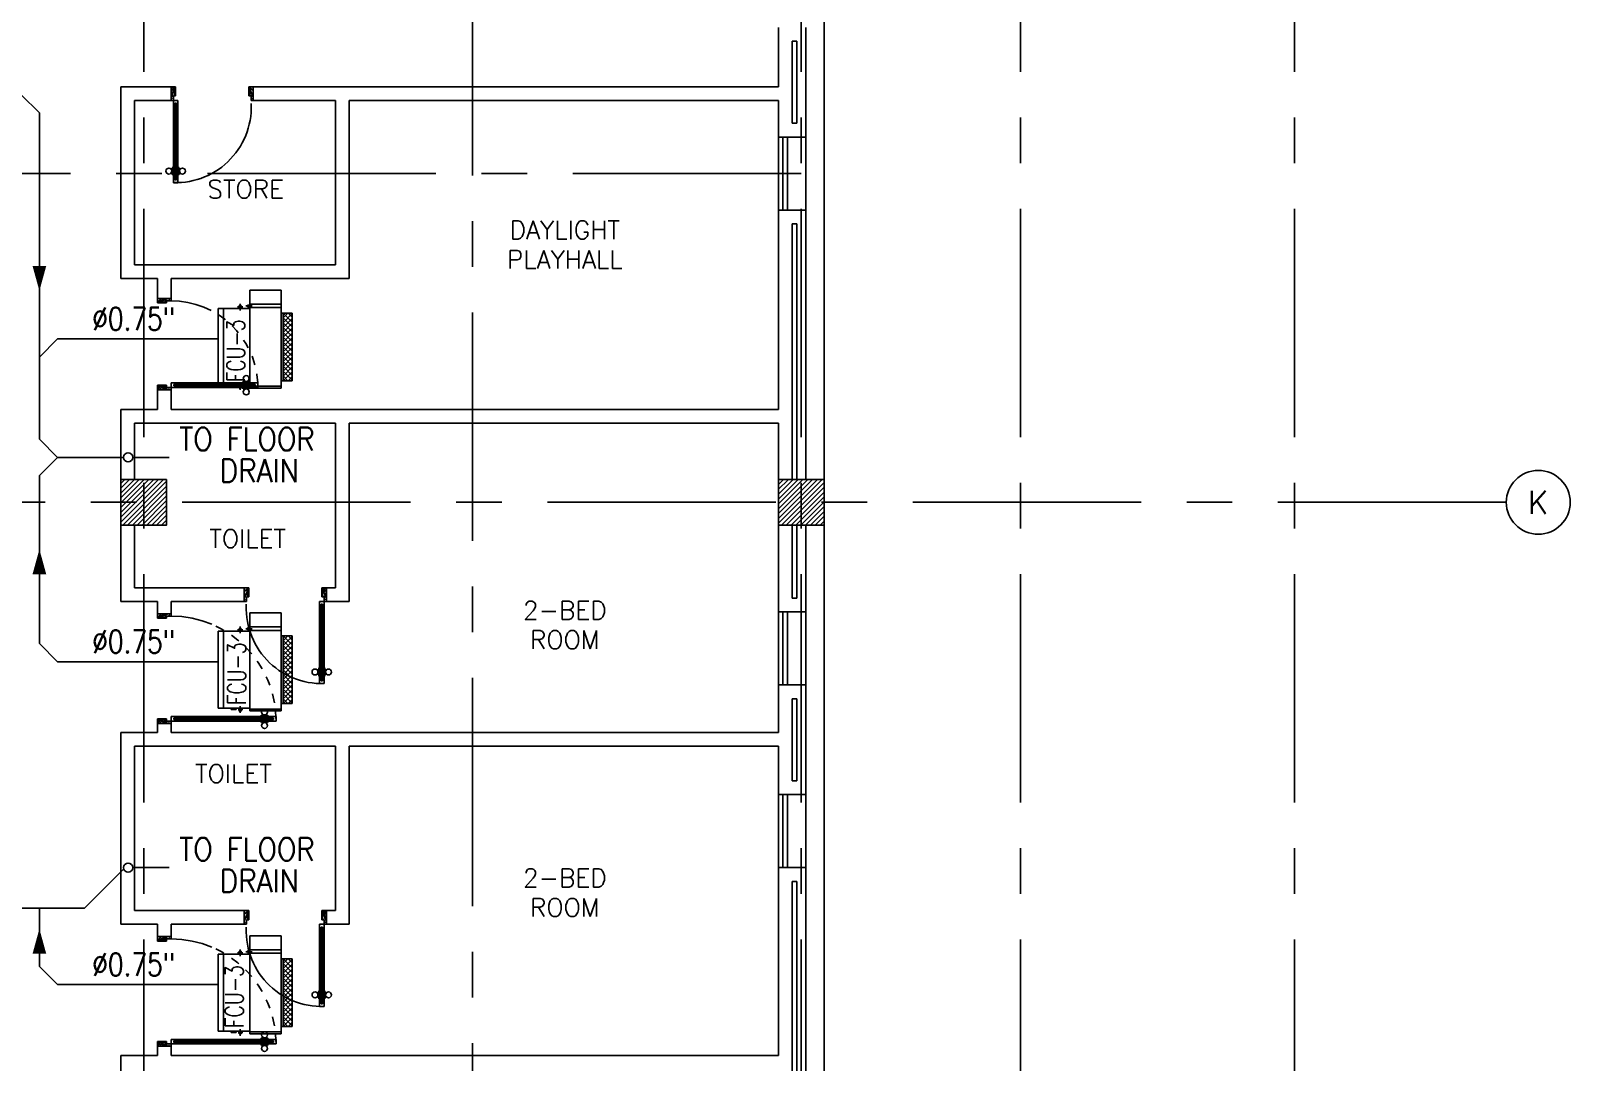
# Model space of a CAD drawing. Extents: x 417866029 to 417866302, y 43498045 to 43498122.
# Drawn here: x 417866087.01 to 417866103.86, y 43498089.66 to 43498100.95 of the extents above; entities that cross this region are included whole.
import ezdxf
from ezdxf.enums import TextEntityAlignment as Align

# ---------------------------------------------------------------- set-up
doc = ezdxf.new("R2010")
doc.units = 0
doc.header["$MEASUREMENT"] = 0
doc.linetypes.add('CENTERX2', pattern=[4, 2.5, -0.5, 0.5, -0.5])
doc.linetypes.add('HIDDEN', pattern=[0.375, 0.25, -0.125])
doc.layers.get('0').update_dxf_attribs({"linetype": 'CONTINUOUS'})
for name, color, linetype in [('AC-CD', 6, 'CONTINUOUS'), ('AC-TEXT', 2, 'CONTINUOUS'), ('AX-CR', 7, 'CONTINUOUS'), ('AX-TXT', 2, 'CONTINUOUS'), ('AXES', 11, 'CENTERX2'), ('COL', 11, 'CONTINUOUS'), ('DOOR', 11, 'CONTINUOUS'), ('FCU', 6, 'CONTINUOUS'), ('HAT', 11, 'CONTINUOUS'), ('INSUL', 11, 'CONTINUOUS'), ('P-SOLIDWASTE', 6, 'CONTINUOUS'), ('PROJ-L', 11, 'CONTINUOUS'), ('RM-NAME', 11, 'CONTINUOUS'), ('TEXTN', 2, 'CONTINUOUS'), ('WALL', 11, 'CONTINUOUS'), ('WIN', 11, 'CONTINUOUS')]:
    doc.layers.add(name, color=color, linetype=linetype)
doc.styles.add('ROMANS', font='ROMANS.shx', dxfattribs={"width": 0.6})

# ---------------------------------------------------------------- blocks, each defined once
blk = doc.blocks.new('AXR')
at = {"layer": 'AX-CR'}
blk.add_circle((350, 0), 350, dxfattribs=at)
at = {"layer": 'AX-TXT', "style": 'ROMANS'}
blk.add_attdef('AX', text='', height=250, dxfattribs=at).set_placement((350, 0), align=Align.MIDDLE)
blk = doc.blocks.new('DOOR90')
at = {"layer": 'DOOR', "color": 7, "linetype": 'ByBlock'}
for p, q in [((-150, 0), (0, 0)), ((-150, 0), (-150, -25)), ((0, -50), (-114, 0)), ((0, -50), (-40, 0)), ((0, -50), (0, 0)), ((-1000, -25), (-1050, -25)), ((-1050, -75), (-1050, -25)), ((-1050, -25), (-1050, -75)), ((-1000, -75), (-1050, -75)), ((-1000, -42), (-1020, -42)), ((-1020, -42), (-1020, -58)), ((-1000, -58), (-1020, -58)), ((-1000, -25), (-1000, -42)), ((-1000, -58), (-1000, -75)), ((-878, -18), (-968, -18)), ((-968, -25), (-968, -18)), ((-968, -75), (-968, -82)), ((-878, -82), (-968, -82)), ((-955, -9), (-890, -9)), ((-955, -18), (-955, -9)), ((-955, -18), (-890, -18)), ((-955, -82), (-890, -82)), ((-955, -82), (-955, -91)), ((-955, -91), (-890, -91)), ((-890, -18), (-890, -9)), ((-890, -82), (-890, -91)), ((-878, -25), (-878, -18)), ((-878, -75), (-878, -82)), ((-200, -25), (-150, -25)), ((-200, -42), (-200, -25)), ((-180, -42), (-200, -42)), ((-200, -58), (-180, -58)), ((-200, -75), (-200, -58)), ((-150, -75), (-200, -75)), ((-180, -58), (-180, -42)), ((-150, -25), (-100, -25)), ((-150, -75), (-150, -25)), ((-100, -25), (-100, -50)), ((0, -50), (-100, -37)), ((-100, -50), (0, -50)), ((-150, -875), (-100, -875)), ((-150, -900), (-150, -875)), ((-150, -900), (0, -900)), ((0, -900), (-150, -900)), ((0, -850), (-114, -900)), ((-100, -875), (-100, -850)), ((0, -850), (-100, -863)), ((-100, -850), (0, -850)), ((0, -850), (-40, -900)), ((0, -850), (0, -900))]:
    blk.add_line(p, q, dxfattribs=at)
at = {"layer": 'DOOR', "linetype": 'ByBlock'}
for p, q in [((-200, -25), (-1000, -25)), ((-200, -42), (-1000, -42)), ((-200, -58), (-1000, -58)), ((-1000, -75), (-200, -75))]:
    blk.add_line(p, q, dxfattribs=at)
at = {"layer": 'DOOR', "color": 7, "linetype": 'ByBlock'}
for centre in [(-923, 24), (-923, -124)]:
    blk.add_circle(centre, 32.4, dxfattribs=at)
for centre, radius, start, end in [((0, -50), 154, 161.1053, 166.2858), ((0, -50), 94.4, 148.0182, 180), ((0, -50), 134, 158.1598, 169.28), ((0, -50), 114, 154.0838, 167.3774), ((0, -50), 74.4, 137.7764, 180), ((0, -50), 54.4, 113.2074, 180), ((0, -50), 34.4, 90, 180), ((0, -50), 14.4, 90, 180), ((0, -850), 154, 193.7142, 198.8947), ((0, -850), 134, 190.72, 201.8402), ((0, -850), 94.4, 180, 211.9818), ((0, -850), 74.4, 180, 222.2236), ((0, -850), 54.4, 180, 246.7926), ((0, -850), 34.4, 180, 270), ((0, -850), 14.4, 180, 270)]:
    blk.add_arc(centre, radius, start, end, dxfattribs=at)
at = {"layer": 'DOOR', "linetype": 'HIDDEN', "ltscale": 0.5}
blk.add_arc((-222, -50), 828, 178.2701, 275.003, dxfattribs=at)
blk = doc.blocks.new('DOOR100')
at = {"layer": 'DOOR', "color": 11, "linetype": 'ByBlock'}
for p, q in [((-91, 1205), (-91, 1140)), ((-82, 1205), (-91, 1205)), ((-82, 1128), (-82, 1218)), ((-75, 1218), (-82, 1218)), ((-82, 1205), (-82, 1140)), ((-75, 1250), (-75, 1300)), ((-75, 1300), (-25, 1300)), ((-25, 1300), (-75, 1300)), ((-58, 1250), (-75, 1250)), ((-58, 1250), (-58, 1270)), ((-42, 1270), (-58, 1270)), ((-42, 1250), (-42, 1270)), ((-25, 1250), (-42, 1250)), ((-25, 1250), (-25, 1300)), ((-25, 1218), (-18, 1218)), ((-18, 1128), (-18, 1218)), ((-18, 1205), (-18, 1140)), ((-18, 1205), (-9, 1205)), ((-9, 1205), (-9, 1140)), ((-82, 1140), (-91, 1140)), ((-75, 1128), (-82, 1128)), ((-25, 1128), (-18, 1128)), ((-18, 1140), (-9, 1140)), ((-75, 200), (-58, 200)), ((-75, 150), (-75, 200)), ((-58, 200), (-58, 180)), ((-58, 180), (-42, 180)), ((-42, 200), (-25, 200)), ((-42, 180), (-42, 200)), ((-25, 200), (-25, 150)), ((-1200, 0), (-1200, 150)), ((-1200, 150), (-1175, 150)), ((-1200, 150), (-1200, 0)), ((-1150, 0), (-1200, 114)), ((-1150, 0), (-1200, 40)), ((-1150, 0), (-1200, 0)), ((-1175, 150), (-1175, 100)), ((-1175, 100), (-1150, 100)), ((-1150, 0), (-1163, 100)), ((-1150, 100), (-1150, 0)), ((-75, 150), (-25, 150)), ((-50, 0), (0, 114)), ((-50, 100), (-50, 0)), ((-50, 0), (-37, 100)), ((-25, 100), (-50, 100)), ((-50, 0), (0, 40)), ((-50, 0), (0, 0)), ((0, 150), (-25, 150)), ((-25, 150), (-25, 100)), ((0, 0), (0, 150)), ((0, 150), (0, 0))]:
    blk.add_line(p, q, dxfattribs=at)
at = {"layer": 'DOOR', "linetype": 'ByBlock'}
for p, q in [((-75, 1250), (-75, 200)), ((-58, 200), (-58, 1250)), ((-42, 200), (-42, 1250)), ((-25, 200), (-25, 1250))]:
    blk.add_line(p, q, dxfattribs=at)
at = {"layer": 'DOOR', "color": 11, "linetype": 'ByBlock'}
for centre in [(-124, 1173), (24, 1173)]:
    blk.add_circle(centre, 32.4, dxfattribs=at)
at = {"layer": 'DOOR', "linetype": 'HIDDEN', "ltscale": 0.5}
blk.add_arc((-25, 150), 1150, 90, 180, dxfattribs=at)
at = {"layer": 'DOOR', "color": 11, "linetype": 'ByBlock'}
for centre, radius, start, end in [((-1150, 0), 154, 103.7142, 108.8947), ((-1150, 0), 134, 100.72, 111.8402), ((-1150, 0), 94.4, 90, 121.9818), ((-1150, 0), 74.4, 90, 132.2236), ((-1150, 0), 54.4, 90, 156.7926), ((-1150, 0), 34.4, 90, 180), ((-1150, 0), 14.4, 90, 180), ((-50, 0), 94.4, 58.0182, 90), ((-50, 0), 74.4, 47.7764, 90), ((-50, 0), 54.4, 23.2074, 90), ((-50, 0), 34.4, 0, 90), ((-50, 0), 14.4, 0, 90), ((-50, 0), 134, 68.1598, 79.28), ((-50, 0), 114, 64.0838, 77.3774), ((-50, 0), 154, 71.1053, 76.2858)]:
    blk.add_arc(centre, radius, start, end, dxfattribs=at)
blk = doc.blocks.new('DOOR-10')
at = {"layer": 'DOOR', "color": 0, "linetype": 'ByBlock'}
for p, q in [((-76, 1018), (-83, 1018)), ((-83, 928), (-83, 1018)), ((-26, 1100), (-76, 1100)), ((-76, 1100), (-26, 1100)), ((-76, 1050), (-76, 1100)), ((-59, 1050), (-76, 1050)), ((-43, 1070), (-59, 1070)), ((-59, 1050), (-59, 1070)), ((-43, 1050), (-43, 1070)), ((-26, 1050), (-43, 1050)), ((-26, 1050), (-26, 1100)), ((-26, 1018), (-18, 1018)), ((-18, 928), (-18, 1018)), ((-83, 1005), (-92, 1005)), ((-92, 1005), (-92, 940)), ((-83, 940), (-92, 940)), ((-83, 1005), (-83, 940)), ((-76, 928), (-83, 928)), ((-26, 928), (-18, 928)), ((-18, 1005), (-9, 1005)), ((-18, 1005), (-18, 940)), ((-18, 940), (-9, 940)), ((-9, 1005), (-9, 940)), ((-76, 200), (-59, 200)), ((-76, 150), (-76, 200)), ((-59, 200), (-59, 180)), ((-59, 180), (-43, 180)), ((-43, 200), (-26, 200)), ((-43, 180), (-43, 200)), ((-26, 200), (-26, 150)), ((-1001, 0), (-1001, 150)), ((-1001, 150), (-976, 150)), ((-1001, 150), (-1001, 0)), ((-951, 0), (-1001, 0)), ((-976, 150), (-976, 100)), ((-976, 100), (-951, 100)), ((-951, 100), (-951, 0)), ((-76, 150), (-26, 150)), ((-51, 100), (-51, 0)), ((-26, 100), (-51, 100)), ((-51, 0), (-1, 0)), ((-1, 150), (-26, 150)), ((-26, 150), (-26, 100))]:
    blk.add_line(p, q, dxfattribs=at)
at = {"layer": 'DOOR', "linetype": 'ByBlock'}
for p, q in [((-76, 1050), (-76, 200)), ((-59, 200), (-59, 1050)), ((-43, 200), (-43, 1050)), ((-26, 200), (-26, 1050))]:
    blk.add_line(p, q, dxfattribs=at)
at = {"layer": 'DOOR', "color": 9, "linetype": 'ByBlock'}
for p, q in [((-951, 0), (-1001, 114)), ((-951, 0), (-1001, 40)), ((-951, 0), (-964, 100)), ((-51, 0), (-1, 114)), ((-51, 0), (-37, 100)), ((-51, 0), (-1, 40)), ((-1, 0), (-1, 150))]:
    blk.add_line(p, q, dxfattribs=at)
at = {"layer": 'DOOR', "color": 0, "linetype": 'ByBlock'}
for centre in [(-124, 973), (23, 973)]:
    blk.add_circle(centre, 32.4, dxfattribs=at)
at = {"layer": 'DOOR', "linetype": 'HIDDEN', "ltscale": 0.5}
blk.add_arc((-23, 149), 952, 93.1482, 179.9482, dxfattribs=at)
at = {"layer": 'DOOR', "color": 9, "linetype": 'ByBlock'}
for centre, radius, start, end in [((-951, 0), 154, 103.7142, 108.8947), ((-951, 0), 134, 100.72, 111.8402), ((-951, 0), 94.4, 90, 121.9818), ((-951, 0), 74.4, 90, 132.2236), ((-951, 0), 54.4, 90, 156.7926), ((-951, 0), 34.4, 90, 180), ((-951, 0), 14.4, 90, 180), ((-51, 0), 94.4, 58.0182, 90), ((-51, 0), 74.4, 47.7764, 90), ((-51, 0), 54.4, 23.2074, 90), ((-51, 0), 34.4, 0, 90), ((-51, 0), 14.4, 0, 90), ((-51, 0), 134, 68.1598, 79.28), ((-51, 0), 114, 64.0838, 77.3774), ((-51, 0), 154, 71.1053, 76.2858)]:
    blk.add_arc(centre, radius, start, end, dxfattribs=at)
blk = doc.blocks.new('RM1')
at = {"layer": 'RM-NAME', "style": 'ROMANS'}
for tag, p in [('ROOMNAME1', (0, 324)), ('ROOMNAME2', (0, 0))]:
    blk.add_attdef(tag, text='', height=200, dxfattribs=at).set_placement(p, align=Align.MIDDLE)
blk = doc.blocks.new('*X88')
at = {"color": 0}
for p, q in [((245929, 162720), (246399, 163190)), ((245929, 162773), (246345, 163190)), ((245929, 162826), (246292, 163190)), ((245929, 162879), (246239, 163190)), ((245929, 162932), (246186, 163190)), ((245929, 162985), (246133, 163190)), ((245929, 163038), (246080, 163190)), ((245929, 163091), (246027, 163190)), ((245929, 163144), (245974, 163190)), ((245952, 162690), (246429, 163167)), ((246005, 162690), (246429, 163114)), ((246058, 162690), (246429, 163061)), ((246111, 162690), (246429, 163008)), ((246164, 162690), (246429, 162955)), ((246217, 162690), (246429, 162902)), ((246270, 162690), (246429, 162849)), ((246323, 162690), (246429, 162796)), ((246376, 162690), (246429, 162742))]:
    blk.add_line(p, q, dxfattribs=at)
blk = doc.blocks.new('COL50')
at = {"layer": 'COL'}
blk.add_lwpolyline([(-250, 250), (-250, -250), (250, -250), (250, 250)], close=True, dxfattribs=at)
blk = doc.blocks.new('*X89')
at = {"color": 0}
for p, q in [((253129, 162707), (253611, 163190)), ((253129, 162760), (253558, 163190)), ((253129, 162813), (253505, 163190)), ((253129, 162866), (253452, 163190)), ((253129, 162919), (253399, 163190)), ((253129, 162972), (253346, 163190)), ((253129, 163025), (253293, 163190)), ((253129, 163079), (253240, 163190)), ((253129, 163132), (253187, 163190)), ((253164, 162690), (253629, 163154)), ((253217, 162690), (253629, 163101)), ((253270, 162690), (253629, 163048)), ((253323, 162690), (253629, 162995)), ((253376, 162690), (253629, 162942)), ((253429, 162690), (253629, 162889)), ((253482, 162690), (253629, 162836)), ((253535, 162690), (253629, 162783)), ((253588, 162690), (253629, 162730))]:
    blk.add_line(p, q, dxfattribs=at)
blk = doc.blocks.new('*X36')
at = {"color": 0}
for p, q in [((16890, -2467), (16943, -2414)), ((16890, -2520), (16990, -2420)), ((16990, -2565), (16890, -2465)), ((16890, -2573), (16990, -2473)), ((16990, -2619), (16890, -2519)), ((16890, -2626), (16990, -2526)), ((16990, -2512), (16892, -2414)), ((16990, -2459), (16945, -2414)), ((16990, -2672), (16890, -2572)), ((16890, -2679), (16990, -2579)), ((16990, -2725), (16890, -2625)), ((16890, -2732), (16990, -2632)), ((16990, -2778), (16890, -2678)), ((16890, -2785), (16990, -2685)), ((16990, -2831), (16890, -2731)), ((16890, -2838), (16990, -2738)), ((16990, -2884), (16890, -2784)), ((16890, -2891), (16990, -2791)), ((16990, -2937), (16890, -2837)), ((16890, -2944), (16990, -2844)), ((16990, -2990), (16890, -2890)), ((16890, -2997), (16990, -2897)), ((16990, -3043), (16890, -2943)), ((16890, -3050), (16990, -2950)), ((16990, -3096), (16890, -2996)), ((16890, -3103), (16990, -3003)), ((16990, -3149), (16890, -3049)), ((16944, -3155), (16890, -3102)), ((16892, -3155), (16990, -3056)), ((16945, -3155), (16990, -3109))]:
    blk.add_line(p, q, dxfattribs=at)
blk = doc.blocks.new('WHE06')
at = {"color": 3}
for p, q in [((689, 622), (346, 622)), ((346, 622), (346, 469)), ((689, 469), (689, 622)), ((60, -422), (60, 422)), ((212, 437), (269, 437)), ((232, 452), (232, 422)), ((232, 452), (252, 452)), ((242, 472), (242, 399)), ((252, 452), (252, 422)), ((305, 448), (373, 448)), ((321, 458), (321, 438)), ((321, 458), (346, 458)), ((321, 438), (346, 438)), ((346, 430), (689, 430)), ((811, 371), (689, 371)), ((711, -371), (711, 371)), ((811, -371), (811, 371)), ((142, -437), (142, -422)), ((142, -437), (197, -437)), ((197, -437), (197, -422)), ((221, -437), (269, -437)), ((232, -452), (232, -422)), ((232, -452), (252, -452)), ((242, -472), (242, -399)), ((252, -452), (252, -422)), ((346, -430), (689, -430)), ((811, -371), (689, -371))]:
    blk.add_line(p, q, dxfattribs=at)
at = {"color": 6}
for p, q in [((0, -422), (0, 422)), ((0, 422), (346, 422)), ((346, 469), (346, -451)), ((689, 469), (346, 469)), ((689, -451), (689, 469)), ((0, -422), (346, -422)), ((346, -451), (689, -451))]:
    blk.add_line(p, q, dxfattribs=at)
at = {"color": 11}
blk.add_blockref('*X36', (-16179, 2784), dxfattribs=at)

msp = doc.modelspace()

# ---------------------------------------------------------------- linework, layer by layer
at = {"layer": 'AC-CD'}
for p, q in [((417866086.901, 43498100.254), (417866087.101, 43498100.054)), ((417866087.101, 43498096.483), (417866087.101, 43498100.054)), ((417866087.301, 43498097.58), (417866087.101, 43498097.38)), ((417866089.058, 43498097.58), (417866087.301, 43498097.58)), ((417866087.301, 43498096.283), (417866087.101, 43498096.483)), ((417866087.301, 43498096.283), (417866087.101, 43498096.083)), ((417866087.301, 43498096.283), (417866088.023, 43498096.283)), ((417866088.123, 43498096.283), (417866088.521, 43498096.283)), ((417866087.101, 43498094.245), (417866087.101, 43498096.083)), ((417866087.301, 43498094.045), (417866087.101, 43498094.245)), ((417866089.058, 43498094.045), (417866087.301, 43498094.045)), ((417866088.025, 43498091.778), (417866087.594, 43498091.348)), ((417866088.123, 43498091.791), (417866088.521, 43498091.791)), ((417866087.594, 43498091.348), (417866076.881, 43498091.348)), ((417866087.101, 43498090.71), (417866087.101, 43498091.348)), ((417866087.301, 43498090.51), (417866087.101, 43498090.71)), ((417866089.058, 43498090.51), (417866087.301, 43498090.51))]:
    msp.add_line(p, q, dxfattribs=at)
for centre in [(417866088.073, 43498096.283), (417866088.073, 43498091.791)]:
    msp.add_circle(centre, 0.05, dxfattribs=at)
at = {"layer": 'AXES'}
for p, q in [((417866088.243, 43498044.506), (417866088.243, 43498121.777)), ((417866095.443, 43498044.506), (417866095.443, 43498121.777)), ((417866097.843, 43498044.506), (417866097.843, 43498121.777)), ((417866100.843, 43498044.506), (417866100.843, 43498121.777)), ((417866091.843, 43498051.371), (417866091.843, 43498110.141)), ((417866095.443, 43498099.391), (417866053.153, 43498099.391)), ((417866103.163, 43498095.791), (417866053.153, 43498095.791))]:
    msp.add_line(p, q, dxfattribs=at)
at = {"layer": 'INSUL'}
for p, q in [((417866095.343, 43498100.84), (417866095.343, 43498099.941)), ((417866095.343, 43498100.84), (417866095.393, 43498100.84)), ((417866095.393, 43498100.84), (417866095.393, 43498099.941)), ((417866095.343, 43498099.941), (417866095.393, 43498099.941)), ((417866095.343, 43498098.841), (417866095.393, 43498098.841)), ((417866095.343, 43498098.841), (417866095.343, 43498096.041)), ((417866095.393, 43498098.841), (417866095.393, 43498096.041)), ((417866095.343, 43498095.541), (417866095.343, 43498094.741)), ((417866095.393, 43498095.541), (417866095.393, 43498094.741)), ((417866095.393, 43498094.741), (417866095.343, 43498094.741)), ((417866095.343, 43498093.641), (417866095.343, 43498092.741)), ((417866095.393, 43498093.641), (417866095.343, 43498093.641)), ((417866095.393, 43498093.641), (417866095.393, 43498092.741)), ((417866095.393, 43498092.741), (417866095.343, 43498092.741)), ((417866095.343, 43498088.841), (417866095.343, 43498091.641)), ((417866095.393, 43498091.641), (417866095.343, 43498091.641)), ((417866095.393, 43498088.841), (417866095.393, 43498091.641))]:
    msp.add_line(p, q, dxfattribs=at)
at = {"layer": 'P-SOLIDWASTE'}
for points in [[(417866087.101, 43498098.106, 0, 0.15, 0), (417866087.101, 43498098.379, 0.15, 0.15, 0)], [(417866088.747, 43498096.283, 0, 0.15, 0), (417866088.474, 43498096.283, 0.15, 0.15, 0)], [(417866087.101, 43498095.277, 0, 0.15, 0), (417866087.101, 43498095.004, 0.15, 0.15, 0)], [(417866088.747, 43498091.791, 0, 0.15, 0), (417866088.474, 43498091.791, 0.15, 0.15, 0)], [(417866087.101, 43498091.121, 0, 0.15, 0), (417866087.101, 43498090.848, 0.15, 0.15, 0)]]:
    msp.add_lwpolyline(points, format="xyseb", dxfattribs=at)
at = {"layer": 'PROJ-L'}
for p, q in [((417866095.693, 43498096.041), (417866095.693, 43498102.741)), ((417866095.693, 43498088.841), (417866095.693, 43498095.541))]:
    msp.add_line(p, q, dxfattribs=at)
at = {"layer": 'WALL'}
for p, q in [((417866095.193, 43498100.99), (417866095.193, 43498100.341)), ((417866095.493, 43498100.99), (417866095.493, 43498099.791)), ((417866088.543, 43498100.341), (417866087.993, 43498100.341)), ((417866095.193, 43498100.341), (417866089.443, 43498100.341)), ((417866088.543, 43498100.191), (417866088.143, 43498100.191)), ((417866090.343, 43498100.191), (417866089.443, 43498100.191)), ((417866095.193, 43498100.191), (417866090.493, 43498100.191)), ((417866095.193, 43498100.191), (417866095.193, 43498099.791)), ((417866095.493, 43498099.791), (417866095.193, 43498099.791)), ((417866095.493, 43498098.991), (417866095.193, 43498098.991)), ((417866095.443, 43498098.991), (417866095.193, 43498098.991)), ((417866095.493, 43498098.991), (417866095.193, 43498098.991)), ((417866095.193, 43498098.991), (417866095.193, 43498096.806)), ((417866095.493, 43498098.991), (417866095.393, 43498098.991)), ((417866095.493, 43498098.991), (417866095.443, 43498098.991)), ((417866095.493, 43498098.991), (417866095.493, 43498096.041)), ((417866090.343, 43498098.391), (417866088.143, 43498098.391)), ((417866088.393, 43498098.241), (417866087.993, 43498098.241)), ((417866090.493, 43498098.241), (417866088.543, 43498098.241)), ((417866088.393, 43498096.806), (417866087.993, 43498096.806)), ((417866095.193, 43498096.806), (417866088.543, 43498096.806)), ((417866090.343, 43498096.656), (417866088.143, 43498096.656)), ((417866095.193, 43498096.656), (417866090.493, 43498096.656)), ((417866095.193, 43498096.656), (417866095.193, 43498096.041)), ((417866095.193, 43498095.541), (417866095.193, 43498094.591)), ((417866095.493, 43498095.541), (417866095.493, 43498094.591)), ((417866089.343, 43498094.856), (417866088.143, 43498094.856)), ((417866090.343, 43498094.856), (417866090.243, 43498094.856)), ((417866088.393, 43498094.706), (417866087.993, 43498094.706)), ((417866089.343, 43498094.706), (417866088.543, 43498094.706)), ((417866090.493, 43498094.706), (417866090.243, 43498094.706)), ((417866095.493, 43498094.591), (417866095.193, 43498094.591)), ((417866095.193, 43498093.791), (417866095.193, 43498093.271)), ((417866095.493, 43498093.791), (417866095.193, 43498093.791)), ((417866095.493, 43498093.791), (417866095.493, 43498092.591)), ((417866088.393, 43498093.271), (417866087.993, 43498093.271)), ((417866095.193, 43498093.271), (417866088.543, 43498093.271)), ((417866090.343, 43498093.121), (417866088.143, 43498093.121)), ((417866095.193, 43498093.121), (417866090.493, 43498093.121)), ((417866095.193, 43498093.121), (417866095.193, 43498092.591)), ((417866095.493, 43498092.591), (417866095.193, 43498092.591)), ((417866095.493, 43498091.791), (417866095.193, 43498091.791)), ((417866095.193, 43498089.736), (417866095.193, 43498091.791)), ((417866095.493, 43498088.841), (417866095.493, 43498091.791)), ((417866089.343, 43498091.321), (417866088.143, 43498091.321)), ((417866090.343, 43498091.321), (417866090.243, 43498091.321)), ((417866088.393, 43498091.171), (417866087.993, 43498091.171)), ((417866089.343, 43498091.171), (417866088.543, 43498091.171)), ((417866090.493, 43498091.171), (417866090.243, 43498091.171)), ((417866088.393, 43498089.736), (417866087.993, 43498089.736)), ((417866095.193, 43498089.736), (417866088.543, 43498089.736))]:
    msp.add_line(p, q, dxfattribs=at)
at = {"layer": 'WALL', "linetype": 'ByBlock'}
for p, q in [((417866087.993, 43498100.341), (417866087.993, 43498098.241)), ((417866088.543, 43498100.341), (417866088.543, 43498100.191)), ((417866089.443, 43498100.341), (417866089.443, 43498100.191)), ((417866088.143, 43498100.191), (417866088.143, 43498098.391)), ((417866090.343, 43498100.191), (417866090.343, 43498098.391)), ((417866090.493, 43498100.191), (417866090.493, 43498098.241)), ((417866088.393, 43498098.241), (417866088.393, 43498098.023)), ((417866088.543, 43498098.241), (417866088.543, 43498098.023)), ((417866088.393, 43498098.023), (417866088.543, 43498098.023)), ((417866088.393, 43498097.023), (417866088.393, 43498096.806)), ((417866088.393, 43498097.023), (417866088.543, 43498097.023)), ((417866088.543, 43498097.023), (417866088.543, 43498096.806)), ((417866087.993, 43498096.806), (417866087.993, 43498094.706)), ((417866088.143, 43498096.656), (417866088.143, 43498096.041)), ((417866090.343, 43498096.656), (417866090.343, 43498094.856)), ((417866090.493, 43498096.656), (417866090.493, 43498094.706)), ((417866088.143, 43498095.541), (417866088.143, 43498094.856)), ((417866089.343, 43498094.856), (417866089.343, 43498094.706)), ((417866090.243, 43498094.856), (417866090.243, 43498094.706)), ((417866088.393, 43498094.706), (417866088.393, 43498094.571)), ((417866088.543, 43498094.706), (417866088.543, 43498094.571)), ((417866088.393, 43498094.571), (417866088.543, 43498094.571)), ((417866088.393, 43498093.371), (417866088.393, 43498093.271)), ((417866088.393, 43498093.371), (417866088.543, 43498093.371)), ((417866088.543, 43498093.371), (417866088.543, 43498093.271)), ((417866087.993, 43498093.271), (417866087.993, 43498091.171)), ((417866088.143, 43498093.121), (417866088.143, 43498091.321)), ((417866090.343, 43498093.121), (417866090.343, 43498091.321)), ((417866090.493, 43498093.121), (417866090.493, 43498091.171)), ((417866089.343, 43498091.321), (417866089.343, 43498091.171)), ((417866090.243, 43498091.321), (417866090.243, 43498091.171)), ((417866088.393, 43498091.171), (417866088.393, 43498091.036)), ((417866088.543, 43498091.171), (417866088.543, 43498091.036)), ((417866088.393, 43498091.036), (417866088.543, 43498091.036)), ((417866088.393, 43498089.836), (417866088.393, 43498089.736)), ((417866088.393, 43498089.836), (417866088.543, 43498089.836)), ((417866088.543, 43498089.836), (417866088.543, 43498089.736)), ((417866087.993, 43498089.736), (417866087.993, 43498088.841))]:
    msp.add_line(p, q, dxfattribs=at)
at = {"layer": 'WALL', "linetype": 'ByBlock', "ltscale": 0.3}
for points in [[(417866088.493, 43498096.041), (417866087.993, 43498096.041), (417866087.993, 43498095.541), (417866088.493, 43498095.541)], [(417866095.693, 43498096.041), (417866095.193, 43498096.041), (417866095.193, 43498095.541), (417866095.693, 43498095.541)]]:
    msp.add_lwpolyline(points, close=True, dxfattribs=at)
at = {"layer": 'WIN'}
for p, q in [((417866095.193, 43498099.789), (417866095.193, 43498099.791)), ((417866095.193, 43498098.991), (417866095.193, 43498099.791)), ((417866095.243, 43498098.991), (417866095.243, 43498099.791)), ((417866095.243, 43498098.991), (417866095.243, 43498099.791)), ((417866095.293, 43498098.991), (417866095.293, 43498099.791)), ((417866095.493, 43498099.789), (417866095.493, 43498099.791)), ((417866095.493, 43498098.991), (417866095.493, 43498099.791)), ((417866095.193, 43498098.991), (417866095.193, 43498098.991)), ((417866095.443, 43498098.991), (417866095.443, 43498098.991)), ((417866095.493, 43498098.991), (417866095.493, 43498098.991)), ((417866095.193, 43498094.591), (417866095.193, 43498093.791)), ((417866095.243, 43498094.591), (417866095.243, 43498093.791)), ((417866095.293, 43498094.591), (417866095.293, 43498093.791)), ((417866095.493, 43498094.591), (417866095.493, 43498093.791)), ((417866095.193, 43498092.591), (417866095.193, 43498091.791)), ((417866095.243, 43498092.591), (417866095.243, 43498091.791)), ((417866095.293, 43498092.591), (417866095.293, 43498091.791)), ((417866095.493, 43498092.591), (417866095.493, 43498091.791))]:
    msp.add_line(p, q, dxfattribs=at)

# ---------------------------------------------------------------- block references
at = {"layer": 'AXES', "xscale": 0.0009999871253967285, "yscale": 0.001000002026557922, "zscale": 0.001}
msp.add_blockref('AXR', (417866103.163, 43498095.791), dxfattribs=at).add_auto_attribs({'AX': 'K'})
at = {"layer": 'COL', "xscale": -0.0009999871253967285, "yscale": 0.001000002026557922, "zscale": 0.001}
for p in [(417866088.243, 43498095.791), (417866095.443, 43498095.791)]:
    msp.add_blockref('COL50', p, dxfattribs=at)
at = {"layer": 'DOOR', "color": 0, "linetype": 'ByBlock', "yscale": 0.001000002026557922, "zscale": 0.001}
for name, p, xscale, rotation in [('DOOR90', (417866088.543, 43498100.341), 0.001000002026557922, 90), ('DOOR90', (417866090.243, 43498094.856), -0.001000002026557922, 270), ('DOOR100', (417866088.393, 43498093.371), 0.001000002026557922, 270), ('DOOR90', (417866090.243, 43498091.321), -0.001000002026557922, 270), ('DOOR100', (417866088.393, 43498089.836), 0.001000002026557922, 270)]:
    msp.add_blockref(name, p, dxfattribs=dict(at, xscale=xscale, rotation=rotation))
at = {"layer": 'DOOR', "color": 0, "linetype": 'ByBlock', "ltscale": 0.3, "xscale": 0.001000002026557922, "yscale": 0.001000002026557922, "zscale": 0.001, "rotation": 270}
msp.add_blockref('DOOR-10', (417866088.393, 43498097.023), dxfattribs=at)
at = {"layer": 'FCU', "linetype": 'ByBlock', "xscale": 0.0009999871253967285, "yscale": 0.001000002026557922, "zscale": 0.001}
for p in [(417866089.058, 43498097.493), (417866089.058, 43498093.958), (417866089.058, 43498090.423)]:
    msp.add_blockref('WHE06', p, dxfattribs=at)
at = {"layer": 'HAT', "xscale": 0.0009999871253967285, "yscale": 0.001000002026557922, "zscale": 0.001}
for name in ['*X88', '*X89']:
    msp.add_blockref(name, (417865842.065, 43497932.851), dxfattribs=at)
at = {"layer": 'RM-NAME'}
ref = msp.add_blockref('RM1', (417866089.36, 43498099.22), dxfattribs=dict(at, xscale=-0.0009999871253967285, yscale=0.001000002026557922, zscale=0.001))
ref.add_attrib('ROOMNAME2', 'STORE', dxfattribs={"height": 0.2, "style": 'ROMANS'}).set_placement((417866089.36, 43498099.22), align=Align.MIDDLE)
ref = msp.add_blockref('RM1', (417866092.854, 43498098.45), dxfattribs=dict(at, xscale=0.0009999871253967285, yscale=0.001000002026557922, zscale=0.001))
ref.add_attrib('ROOMNAME2', 'PLAYHALL', dxfattribs={"height": 0.2, "style": 'ROMANS'}).set_placement((417866092.854, 43498098.45), align=Align.MIDDLE)
ref.add_attrib('ROOMNAME1', 'DAYLIGHT', dxfattribs={"height": 0.2, "style": 'ROMANS'}).set_placement((417866092.854, 43498098.774), align=Align.MIDDLE)
ref = msp.add_blockref('RM1', (417866089.382, 43498095.394), dxfattribs=dict(at, xscale=-0.0009999871253967285, yscale=0.001000002026557922, zscale=0.001))
ref.add_attrib('ROOMNAME2', 'TOILET', dxfattribs={"height": 0.2, "style": 'ROMANS'}).set_placement((417866089.382, 43498095.394), align=Align.MIDDLE)
ref = msp.add_blockref('RM1', (417866092.854, 43498094.286), dxfattribs=dict(at, xscale=0.0009999871253967285, yscale=0.001000002026557922, zscale=0.001))
ref.add_attrib('ROOMNAME2', 'ROOM', dxfattribs={"height": 0.2, "style": 'ROMANS'}).set_placement((417866092.854, 43498094.286), align=Align.MIDDLE)
ref.add_attrib('ROOMNAME1', '2-BED', dxfattribs={"height": 0.2, "style": 'ROMANS'}).set_placement((417866092.854, 43498094.609), align=Align.MIDDLE)
ref = msp.add_blockref('RM1', (417866089.226, 43498092.821), dxfattribs=dict(at, xscale=-0.0009999871253967285, yscale=0.001000002026557922, zscale=0.001))
ref.add_attrib('ROOMNAME2', 'TOILET', dxfattribs={"height": 0.2, "style": 'ROMANS'}).set_placement((417866089.226, 43498092.821), align=Align.MIDDLE)
ref = msp.add_blockref('RM1', (417866092.854, 43498091.355), dxfattribs=dict(at, xscale=0.0009999871253967285, yscale=0.001000002026557922, zscale=0.001))
ref.add_attrib('ROOMNAME2', 'ROOM', dxfattribs={"height": 0.2, "style": 'ROMANS'}).set_placement((417866092.854, 43498091.355), align=Align.MIDDLE)
ref.add_attrib('ROOMNAME1', '2-BED', dxfattribs={"height": 0.2, "style": 'ROMANS'}).set_placement((417866092.854, 43498091.679), align=Align.MIDDLE)

# ---------------------------------------------------------------- texts
at = {"layer": 'AC-TEXT', "style": 'ROMANS', "width": 0.8}
for p in [(417866088.134, 43498097.801), (417866088.134, 43498094.266), (417866088.134, 43498090.731)]:
    msp.add_text('%%c0.75"', height=0.25, dxfattribs=at).set_placement(p, align=Align.MIDDLE)
at = {"layer": 'AC-TEXT', "style": 'ROMANS', "width": 0.9}
for s, p in [('TO FLOOR ', (417866088.632, 43498096.359)), ('DRAIN', (417866089.076, 43498096.013)), ('TO FLOOR ', (417866088.632, 43498091.867)), ('DRAIN', (417866089.076, 43498091.521))]:
    msp.add_text(s, height=0.25, dxfattribs=at).set_placement(p)
at = {"layer": 'TEXTN', "style": 'ROMANS', "width": 0.75}
for p in [(417866089.352, 43498097.105), (417866089.362, 43498093.57), (417866089.335, 43498090.035)]:
    msp.add_text('FCU-3', height=0.2, rotation=90, dxfattribs=at).set_placement(p)

doc.saveas('drawing.dxf')
